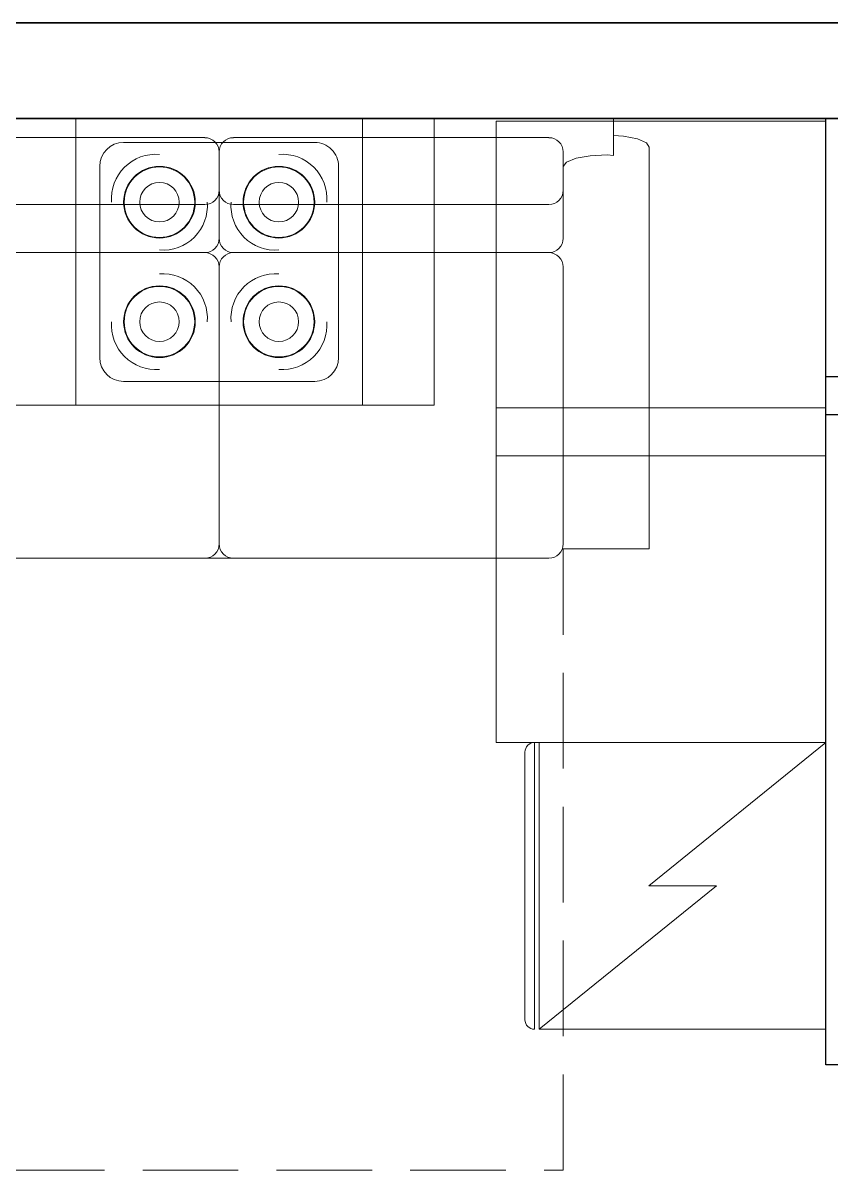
# Model space of a CAD drawing. Header units: millimetres. Extents: x 0 to 145404, y 0 to 194550.
# Drawn here: x 75915 to 77606, y 66496 to 68896 of the extents above; entities that cross this region are included whole.
import ezdxf

# ---------------------------------------------------------------- set-up
doc = ezdxf.new("R2010")
doc.units = ezdxf.units.MM
doc.linetypes.add('секция_тип 7 (18 уч)$0$GOST2.303 4', pattern=[7, 5, -2, 0])
doc.layers.add('АР - мебель', color=7, linetype='Continuous', lineweight=9, true_color=0x787878)
for name, color, linetype, lineweight in [('АР - Монолит', 56, 'Continuous', 30), ('АР - Обор. - Холодильник', 42, 'Continuous', 9), ('АР - Оборуд', 252, 'Continuous', 0), ('АР - Перегородки 80', 32, 'Continuous', 30)]:
    doc.layers.add(name, color=color, linetype=linetype, lineweight=lineweight)

# ---------------------------------------------------------------- blocks, each defined once
blk = doc.blocks.new('k_22')
at = {"ltscale": 600}
for p, q in [((0, 600), (0, 0)), ((600, 600), (0, 600)), ((600, 0), (600, 600)), ((500, 550), (100, 550)), ((50, 500), (50, 100)), ((550, 100), (550, 500)), ((100, 50), (500, 50)), ((0, 0), (600, 0))]:
    blk.add_line(p, q, dxfattribs=at)
for centre in [(175, 425), (425, 425), (175, 175), (425, 175)]:
    blk.add_circle(centre, 75, dxfattribs=at)
for centre, radius, start, end in [((100, 500), 50, 90, 180), ((500, 500), 50, 0, 90), ((167.7, 432.3), 93, 85.4974, 184.5026), ((432.3, 432.3), 93, 355.4974, 94.5026), ((175, 425), 73.8, 0, 180), ((425, 425), 73.8, 0, 180), ((175, 425), 41.3, 0, 180), ((425, 425), 41.3, 0, 180), ((175, 425), 73.8, 180, 0), ((175, 425), 41.3, 180, 0), ((182.3, 417.7), 93, 265.4974, 4.5026), ((417.7, 417.7), 93, 175.4974, 274.5026), ((425, 425), 73.8, 180, 0), ((425, 425), 41.3, 180, 0), ((182.3, 182.3), 93, 355.4974, 94.5026), ((417.7, 182.3), 93, 85.4974, 184.5026), ((175, 175), 73.8, 0, 180), ((425, 175), 73.8, 0, 180), ((175, 175), 41.3, 0, 180), ((425, 175), 41.3, 0, 180), ((167.7, 167.7), 93, 175.4974, 274.5026), ((175, 175), 73.8, 180, 0), ((175, 175), 41.3, 180, 0), ((425, 175), 73.8, 180, 0), ((425, 175), 41.3, 180, 0), ((432.3, 167.7), 93, 265.4974, 4.5026), ((100, 100), 50, 180, 270), ((500, 100), 50, 270, 0)]:
    blk.add_arc(centre, radius, start, end, dxfattribs=at)
blk = doc.blocks.new('холодильник')
at = {"layer": 'АР - Обор. - Холодильник'}
for p, q in [((0, 300), (0, -300)), ((600, 300), (0, 300)), ((600, -300), (600, 300)), ((610, 300), (610, -300)), ((610, 300), (610, 300)), ((630, -280), (630, 280)), ((0, -300), (600, -300)), ((610, -300), (610, -300))]:
    blk.add_line(p, q, dxfattribs=at)
blk.add_lwpolyline([(600, 300), (229.3, 0), (370.7, 0), (0, -300)], dxfattribs=at)
for centre, start, end in [((610, 280), 0, 90), ((610, -280), 270, 0)]:
    blk.add_arc(centre, 20, start, end, dxfattribs=at)
blk = doc.blocks.new('КРТД 1800х2000-900 раскладной')
at = {"layer": 'АР - мебель', "linetype": 'ByBlock'}
for p, q in [((-900, 900), (-900, 720)), ((-900, 900), (-100, 900)), ((-100, 900), (-59.9, 900)), ((-50.5, 894.3), (-59.9, 900)), ((-42.4, 875.5), (-50.5, 894.3)), ((-36.9, 846.5), (-42.4, 875.5)), ((-35.6, 825.1), (-36.9, 846.5)), ((-76.2, 811.8), (-77, 825.1)), ((-77, 825.1), (0, 825.1)), ((0, 720.1), (0, 825.1)), ((-77.9, 776.8), (-76.2, 811.8)), ((-83.1, 747), (-77.9, 776.8)), ((-91, 727.1), (-83.1, 747)), ((-100.4, 720.1), (-91, 727.1)), ((-890, 720), (-310.6, 720)), ((-70, 720), (-250.6, 720)), ((0, 720), (0, -720)), ((-920, 690), (-920, -690)), ((-280.6, 690), (-280.6, 30)), ((-280.6, 690), (-280.6, 30)), ((-180, 690), (-180, 30)), ((-40, 30), (-40, 690)), ((-250.6, 0), (-70, 0)), ((-70, 0), (-250.6, 0)), ((-310.6, 0), (-890, 0)), ((-890, 0), (-310.6, 0)), ((-280.6, -30), (-280.6, -690)), ((-280.6, -30), (-280.6, -690)), ((-180, -30), (-180, -690)), ((-40, -690), (-40, -30)), ((-900, -900), (-900, -720)), ((-310.6, -720), (-890, -720)), ((-250.6, -720), (-70, -720)), ((-91, -727.1), (-100.4, -720.1)), ((-83.1, -747), (-91, -727.1)), ((0, -825.1), (0, -720)), ((-77.9, -776.8), (-83.1, -747)), ((-76.2, -811.8), (-77.9, -776.8)), ((-77, -825.1), (-76.2, -811.8)), ((-77, -825.1), (0, -825.1)), ((-36.9, -846.5), (-35.6, -825.1)), ((-42.4, -875.5), (-36.9, -846.5)), ((-50.5, -894.3), (-42.4, -875.5)), ((-900, -900), (-100, -900)), ((-100, -900), (-59.9, -900)), ((-59.9, -900), (-50.5, -894.3))]:
    blk.add_line(p, q, dxfattribs=at)
at = {"layer": 'АР - мебель', "linetype": 'секция_тип 7 (18 уч)$0$GOST2.303 4', "ltscale": 40}
blk.add_lwpolyline([(-890, -720), (-2200, -720), (-2200, 720), (-900, 720)], dxfattribs=at)
at = {"layer": 'АР - мебель', "linetype": 'ByBlock'}
for centre, major_axis, start_param, end_param in [((-890, 690), (21.2, 21.2), 0.785381, 2.356177), ((-310.6, 690), (21.2, 21.2), -0.785416, 0.785381), ((-250.6, 690), (21.2, -21.2), 2.356177, 3.926973), ((-150, 690), (21.2, -21.2), 2.356177, 3.926973), ((-70, 690), (21.2, -21.2), 0.785381, 2.356177), ((-890, 30), (21.2, 21.2), 2.356177, 3.926973), ((-310.6, 30), (21.2, -21.2), 5.49777, 7.068566), ((-250.6, 30), (21.2, 21.2), 2.356177, 3.926973), ((-150, 30), (21.2, 21.2), 2.356177, 3.926973), ((-70, 30), (21.2, -21.2), 5.49777, 7.068566), ((-70, -30), (21.2, 21.2), -0.785416, 0.785381), ((-890, -30), (21.2, 21.2), 0.785381, 2.356177), ((-310.6, -30), (21.2, 21.2), -0.785416, 0.785381), ((-250.6, -30), (21.2, -21.2), 2.356177, 3.926973), ((-150, -30), (21.2, 21.2), 0.785381, 2.356177), ((-890, -690), (21.2, 21.2), 2.356177, 3.926973), ((-310.6, -690), (21.2, 21.2), 3.926973, 5.49777), ((-250.6, -690), (21.2, 21.2), 2.356177, 3.926973), ((-150, -690), (21.2, 21.2), 2.356177, 3.926973), ((-70, -690), (21.2, -21.2), 5.49777, 7.068566)]:
    blk.add_ellipse(centre, major_axis=major_axis, ratio=1, start_param=start_param, end_param=end_param, dxfattribs=at)
blk = doc.blocks.new('Квартира 1К 5200 тип 12-1')
at = {"layer": 'АР - Монолит'}
blk.add_lwpolyline([(5300, -200), (0, -200), (0, 0), (5300, 0)], close=True, dxfattribs=at)
at = {"layer": 'АР - Оборуд'}
for points in [[(3670, -805.4), (2980, -805.4), (2980, -205.4), (3670, -205.4)], [(4700, -800), (3800, -800), (3800, -200), (4700, -200)], [(3670, -905.4), (2980, -905.4), (2980, -805.4), (3670, -805.4)], [(3670, -1505.4), (2980, -1505.4), (2980, -905.4), (3670, -905.4)]]:
    blk.add_lwpolyline(points, close=True, dxfattribs=at)
at = {"layer": 'АР - Перегородки 80'}
for points in [[(2980, -2180), (2980, -200), (2900, -200), (2900, -2180)], [(2980, -820), (2980, -740), (1850, -740), (1850, -820)]]:
    blk.add_lwpolyline(points, close=True, dxfattribs=at)
at = {"rotation": 90.00000000000001}
blk.add_blockref('КРТД 1800х2000-900 раскладной', (4250, -200), dxfattribs=at)
at = {"layer": 'АР - Оборуд', "rotation": 270}
blk.add_blockref('k_22', (3950, -200), dxfattribs=at)
at = {"layer": 'АР - Оборуд', "extrusion": (0, 0, -1), "zscale": -1, "rotation": 180}
blk.add_blockref('холодильник', (-2980, -1805.4), dxfattribs=at)
blk = doc.blocks.new('Квартира 1К 6550 тип 4')
at = {"layer": 'АР - Монолит'}
blk.add_lwpolyline([(0, 200), (0, 0), (6650, 0), (6650, 200)], close=True, dxfattribs=at)
blk = doc.blocks.new('V_Section_3')
for name, p in [('Квартира 1К 6550 тип 4', (8950, -34650)), ('Квартира 1К 5200 тип 12-1', (10300, -34450))]:
    blk.add_blockref(name, p)

msp = doc.modelspace()

# ---------------------------------------------------------------- block references
at = {"xscale": -1}
msp.add_blockref('V_Section_3', (90875.5, 103346.1, 0), dxfattribs=at)

doc.saveas('drawing.dxf')
